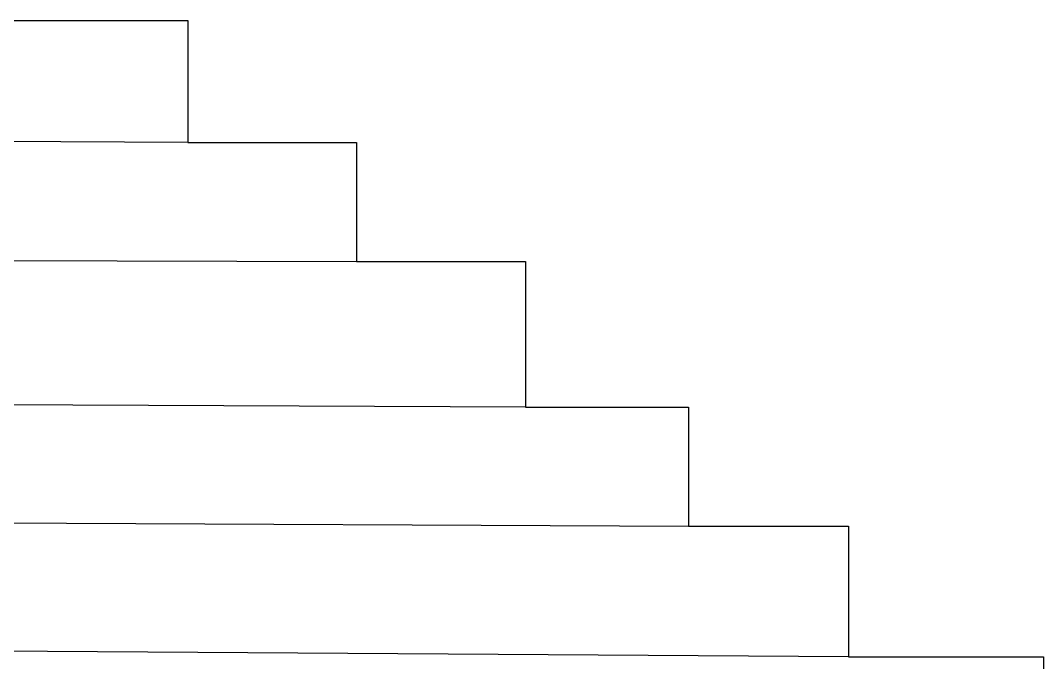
# Model space of a CAD drawing. Header units: inches. Extents: x 155 to 361, y 91 to 381.
# Drawn here: x 326.36 to 343.07, y 308.54 to 319.04 of the extents above; entities that cross this region are included whole.
import ezdxf

# ---------------------------------------------------------------- set-up
doc = ezdxf.new("R2010")
doc.units = ezdxf.units.IN
doc.header["$MEASUREMENT"] = 0
doc.layers.add('çziigi', color=10, linetype='Continuous')

msp = doc.modelspace()

# ---------------------------------------------------------------- linework, layer by layer
at = {"layer": 'çziigi'}
for p, q in [((326.146, 319.035), (329.094, 319.035)), ((329.094, 319.035), (329.094, 317.04)), ((329.094, 317.04), (189.814, 317.713)), ((329.094, 317.04), (331.852, 317.04)), ((331.852, 317.04), (331.852, 315.092)), ((186.842, 315.551), (331.852, 315.092)), ((331.852, 315.092), (334.61, 315.092)), ((334.61, 315.092), (334.61, 312.716)), ((334.61, 312.716), (184.009, 313.345)), ((334.61, 312.716), (337.273, 312.716)), ((337.273, 312.716), (337.273, 310.768)), ((181.132, 311.54), (337.273, 310.768)), ((337.273, 310.768), (339.888, 310.768)), ((339.888, 310.768), (339.888, 308.63)), ((339.888, 308.63), (178.233, 309.713)), ((339.888, 308.63), (343.074, 308.63)), ((343.074, 308.63), (343.074, 307.3))]:
    msp.add_line(p, q, dxfattribs=at)

doc.saveas('drawing.dxf')
